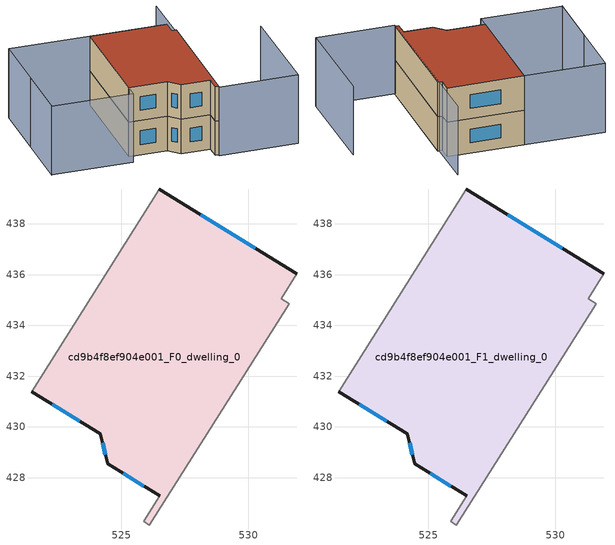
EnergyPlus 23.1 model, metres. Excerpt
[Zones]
cd9b4f8ef904e001_F0_dwelling_0
 floor ground (EU_floor_Construction): 531.91,436.03 531.3,435.04 531.6,434.85 526.1,426.13 525.88,426.27 526.5,427.29 524.45,428.55 524.17,429.72 521.47,431.39 526.5,439.37 z0
 wall outside (EU_wall_Construction): 521.47,431.39 524.17,429.72 524.45,428.55 526.5,427.29 / 531.91,436.03 526.5,439.37 z0:3
 wall adiabatic (EU_wall_Construction): 526.5,427.29 525.88,426.27 526.1,426.13 531.6,434.85 531.3,435.04 531.91,436.03 / 526.5,439.37 521.47,431.39 z0:3
 window (EU_Window_Construction): 525.07,428.17 525.89,427.67 / 524.25,429.37 524.37,428.91 / 522.28,430.89 523.36,430.22 / 530.28,437.04 528.13,438.37 z0.9:2.1
cd9b4f8ef904e001_F1_dwelling_0
 floor to cd9b4f8ef904e001_F0_dwelling_0 (EU_floor_Construction): 531.91,436.03 531.3,435.04 531.6,434.85 526.1,426.13 525.88,426.27 526.5,427.29 524.45,428.55 524.17,429.72 521.47,431.39 526.5,439.37 z3
 wall outside (EU_wall_Construction): 521.47,431.39 524.17,429.72 524.45,428.55 526.5,427.29 / 531.91,436.03 526.5,439.37 z3:6
 wall adiabatic (EU_wall_Construction): 526.5,427.29 525.88,426.27 526.1,426.13 531.6,434.85 531.3,435.04 531.91,436.03 / 526.5,439.37 521.47,431.39 z3:6
 window (EU_Window_Construction): 525.07,428.17 525.89,427.67 / 524.25,429.37 524.37,428.91 / 522.28,430.89 523.36,430.22 / 530.28,437.04 528.13,438.37 z3.9:5.1
 roof outside (EU_roof_Construction): 526.5,427.29 525.88,426.27 526.1,426.13 531.6,434.85 531.3,435.04 531.91,436.03 526.5,439.37 521.47,431.39 524.17,429.72 524.45,428.55 z6
shading: 531.6,422.59 536.28,430.16 / 531.6,422.59 526.04,426.02 / 526.04,426.02 533.85,438.66 / 520.8,442.89 515.23,434.05 / 515.25,434.09 520.83,442.95 / 520.83,442.95 526.5,439.37 / 526.5,439.37 520.91,430.51 / 520.91,430.51 515.25,434.09 z0:6
[Building]
EU S2 Campaign: North Axis=0; Terrain=City; Solar Distribution=FullExterior
[Site:Location]
Montreal-Trudeau.Intl.AP: Latitude=45.4667; Longitude=-73.75; Time Zone=-5; Elevation=36
[SizingPeriod:WeatherFileDays]
AnnualSizingPeriod: Begin Month=1; Begin Day of Month=1; End Month=12; End Day of Month=31; Day of Week for Start Day=Monday; Use Weather File Daylight Saving Period=No; Use Weather File Rain and Snow Indicators=No
[MATERIAL]
EU_InternalMass_Material: Roughness=MediumRough; Thickness=0.1; Conductivity=1; Density=1800; Specific Heat=900; Thermal Absorptance=0.9; Solar Absorptance=0.7; Visible Absorptance=0.7
[MATERIAL:NOMASS] Roughness=MediumRough; Thermal Absorptance=0.9; Solar Absorptance=0.7; Visible Absorptance=0.7
Name | Thermal Resistance
EU_wall_NoMass | 2.24902
EU_roof_NoMass | 3.72064
EU_floor_NoMass | 1.73376
[WINDOWMATERIAL:SIMPLEGLAZINGSYSTEM]
EU_Window_SimpleGlazing: UFactor=2.7273; Solar Heat Gain Coefficient=0.7; Visible Transmittance=0.7
[CONSTRUCTION]
EU_wall_Construction: EU_wall_NoMass
EU_roof_Construction: EU_roof_NoMass
EU_floor_Construction: EU_floor_NoMass
EU_Window_Construction: EU_Window_SimpleGlazing
EU_InternalMass_Construction: EU_InternalMass_Material
[ZONE] Type=1; Multiplier=1; Ceiling Height=autocalculate; Floor Area=autocalculate; Part of Total Floor Area=Yes
Name | Volume
cd9b4f8ef904e001_F0_dwelling_0 | 198.101
cd9b4f8ef904e001_F1_dwelling_0 | 198.103
[INTERNALMASS] Construction=EU_InternalMass_Construction; Surface Area=66.0339
Name | Zone or ZoneList
cd9b4f8ef904e001_F0_dwelling_0_EU_InternalMass | cd9b4f8ef904e001_F0_dwelling_0
cd9b4f8ef904e001_F1_dwelling_0_EU_InternalMass | cd9b4f8ef904e001_F1_dwelling_0
[OTHEREQUIPMENT] Fuel Type=Electricity; Design Level Calculation Method=Watts/Area; Power per Zone Floor Area=1; Fraction Latent=0; Fraction Radiant=0; Fraction Lost=0; Carbon Dioxide Generation Rate=0; EndUse Subcategory=EU_Step8_InternalGains
Name | Zone or ZoneList or Space or SpaceList | Schedule
EU_Step8_InternalGain_cd9b4f8ef904e001_F0_dwelling_0_f000 | cd9b4f8ef904e001_F0_dwelling_0 | EU_Step8_GainSchedule_cd9b4f8ef904e001_F0_dwelling_0_f000
EU_Step8_InternalGain_cd9b4f8ef904e001_F1_dwelling_0_f000 | cd9b4f8ef904e001_F1_dwelling_0 | EU_Step8_GainSchedule_cd9b4f8ef904e001_F1_dwelling_0_f000
[ZONEVENTILATION:DESIGNFLOWRATE] Schedule=EU_AlwaysOn; Design Flow Rate Calculation Method=AirChanges/Hour; Air Changes per Hour=0.589449; Ventilation Type=Natural; Fan Pressure Rise=0; Fan Total Efficiency=1; Constant Term Coefficient=1; Temperature Term Coefficient=0; Velocity Term Coefficient=0; Velocity Squared Term Coefficient=0; Minimum Indoor Temperature=-100; Maximum Indoor Temperature=100; Delta Temperature=-100; Minimum Outdoor Temperature=-100; Maximum Outdoor Temperature=100; Maximum Wind Speed=40
Name | Zone or ZoneList or Space or SpaceList
EU_ConstantAir_cd9b4f8ef904e001_F0_dwelling_0 | cd9b4f8ef904e001_F0_dwelling_0
EU_ConstantAir_cd9b4f8ef904e001_F1_dwelling_0 | cd9b4f8ef904e001_F1_dwelling_0
[HVACTEMPLATE:THERMOSTAT] Constant Heating Setpoint=20; Constant Cooling Setpoint=50
EU_HeatOnly_cd9b4f8ef904e001_F0_dwelling_0; EU_HeatOnly_cd9b4f8ef904e001_F1_dwelling_0
[HVACTEMPLATE:ZONE:IDEALLOADSAIRSYSTEM] System Availability Schedule=EU_AlwaysOn; Maximum Heating Supply Air Temperature=50; Minimum Cooling Supply Air Temperature=13; Maximum Heating Supply Air Humidity Ratio=0.0156; Minimum Cooling Supply Air Humidity Ratio=0.0077; Heating Limit=NoLimit; Cooling Limit=NoLimit; Heating Availability Schedule=EU_AlwaysOn; Cooling Availability Schedule=EU_CoolingOff; Dehumidification Control Type=ConstantSensibleHeatRatio; Cooling Sensible Heat Ratio=0.7; Dehumidification Setpoint=60; Humidification Control Type=None; Humidification Setpoint=30; Outdoor Air Method=None; Outdoor Air Flow Rate per Person=0.00944; Outdoor Air Flow Rate per Zone Floor Area=0; Outdoor Air Flow Rate per Zone=0; Demand Controlled Ventilation Type=None; Outdoor Air Economizer Type=NoEconomizer; Heat Recovery Type=None; Sensible Heat Recovery Effectiveness=0.7; Latent Heat Recovery Effectiveness=0.65
Name | Template Thermostat
cd9b4f8ef904e001_F0_dwelling_0 | EU_HeatOnly_cd9b4f8ef904e001_F0_dwelling_0
cd9b4f8ef904e001_F1_dwelling_0 | EU_HeatOnly_cd9b4f8ef904e001_F1_dwelling_0
[SIZING:ZONE] Zone Cooling Design Supply Air Temperature Input Method=SupplyAirTemperature; Zone Cooling Design Supply Air Temperature=13; Zone Heating Design Supply Air Temperature Input Method=SupplyAirTemperature; Zone Heating Design Supply Air Temperature=50; Zone Cooling Design Supply Air Humidity Ratio=0.008; Zone Heating Design Supply Air Humidity Ratio=0.008; Cooling Design Air Flow Method=DesignDay; Cooling Design Air Flow Rate=0; Cooling Minimum Air Flow per Zone Floor Area=0.000762; Cooling Minimum Air Flow=0; Cooling Minimum Air Flow Fraction=0.2; Heating Design Air Flow Method=DesignDay; Heating Design Air Flow Rate=0; Heating Maximum Air Flow per Zone Floor Area=0.002032; Heating Maximum Air Flow=0.141576; Heating Maximum Air Flow Fraction=0.3; Account for Dedicated Outdoor Air System=No; Dedicated Outdoor Air System Control Strategy=NeutralSupplyAir; Dedicated Outdoor Air Low Setpoint Temperature for Design=autosize; Dedicated Outdoor Air High Setpoint Temperature for Design=autosize; Zone Load Sizing Method=Sensible Load Only No Latent Load; Zone Latent Cooling Design Supply Air Humidity Ratio Input Method=HumidityRatioDifference; Zone Cooling Design Supply Air Humidity Ratio Difference=0.005; Zone Latent Heating Design Supply Air Humidity Ratio Input Method=HumidityRatioDifference; Zone Humidification Design Supply Air Humidity Ratio Difference=0.005
cd9b4f8ef904e001_F0_dwelling_0; cd9b4f8ef904e001_F1_dwelling_0
[SCHEDULE:CONSTANT]
Name | Hourly Value
EU_AlwaysOn | 1
EU_CoolingOff | 0
[SCHEDULE:FILE] Column Number=1; Rows to Skip at Top=0; Number of Hours of Data=8760; Column Separator=Comma; Interpolate to Timestep=No; Minutes per Item=60; Adjust Schedule for Daylight Savings=Yes
Name | File
EU_Step8_GainSchedule_cd9b4f8ef904e001_F0_dwelling_0_f000 | ../../schedules/cd9b4f8ef904e001/cd9b4f8ef904e001_F0_dwelling_0_f000_gain.csv
EU_Step8_GainSchedule_cd9b4f8ef904e001_F1_dwelling_0_f000 | ../../schedules/cd9b4f8ef904e001/cd9b4f8ef904e001_F1_dwelling_0_f000_gain.csv
